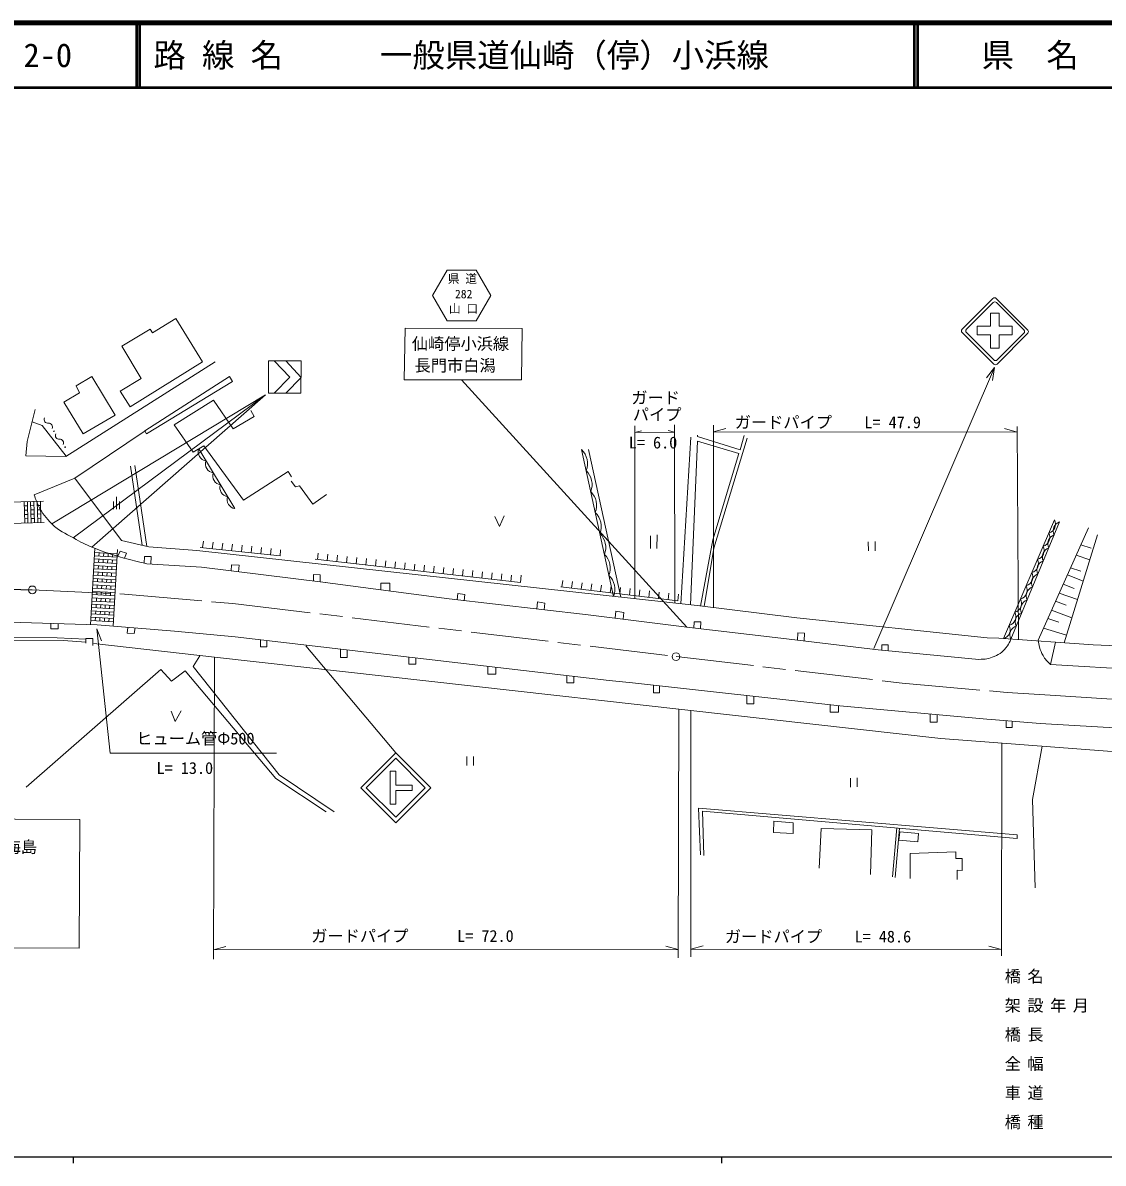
# Model space of a CAD drawing. Units: millimetres, scale not verified. Extents: x 40000 to 680000, y 20000 to 380000.
# Drawn here: x 160233 to 326893, y 204000 to 380000 of the extents above; entities that cross this region are included whole.
import ezdxf
from ezdxf.enums import TextEntityAlignment as Align

# ---------------------------------------------------------------- set-up
doc = ezdxf.new("R2010")
doc.units = ezdxf.units.MM
doc.header["$LTSCALE"] = 1000
doc.linetypes.add('CHAIN', pattern=[18.5, 12, -1.5, 3.5, -1.5])
for name, color, linetype, lineweight in [('M-BGD', 7, 'Continuous', 13), ('M-BMK', 2, 'CHAIN', 13), ('M-STR-HTXT', 7, 'Continuous', 13), ('M-TTL', 2, 'Continuous', 140), ('M-TTL-BAND', 7, 'Continuous', 25), ('M-TTL-LINE', 7, 'Continuous', 50), ('M-TTL-TXT', 7, 'Continuous', 13)]:
    doc.layers.add(name, color=color, linetype=linetype, lineweight=lineweight)
doc.styles.add('ＭＳ ゴシック', font='')
doc.styles.get('ＭＳ ゴシック').set_extended_font_data('MS Gothic')

msp = doc.modelspace()

# ---------------------------------------------------------------- linework, layer by layer
at = {"layer": 'M-BGD'}
for p, q in [((305136, 332709), (309887, 337460)), ((305798, 332698), (309917, 336817)), ((310396, 337460), (315266, 332589)), ((310427, 336817), (314651, 332593)), ((309506, 333165), (309506, 335192)), ((309506, 335192), (310849, 335192)), ((310849, 335192), (310849, 333165)), ((307451, 331823), (307451, 333165)), ((307451, 333165), (309506, 333165)), ((310849, 333165), (312846, 333165)), ((312846, 333165), (312846, 331823)), ((310006, 327330), (305136, 332200)), ((310023, 327964), (305798, 332189)), ((309506, 331823), (307451, 331823)), ((309506, 329797), (309506, 331823)), ((315266, 332080), (310515, 327330)), ((314651, 332084), (310532, 327964)), ((312846, 331823), (310849, 331823)), ((310849, 331823), (310849, 329797)), ((310849, 329797), (309506, 329797)), ((200784, 327832), (203150, 325273)), ((310112, 326779), (291529, 283452)), ((310112, 326779), (308875, 325208)), ((310112, 326779), (309827, 324799)), ((200801, 322858), (203150, 325273)), ((227895, 324902), (262682, 286719)), ((197659, 322600), (164726, 302660)), ((197659, 322600), (167985, 300522)), ((197659, 322600), (170891, 299077)), ((183600, 317933), (189668, 321736)), ((263289, 316054), (261749, 290329)), ((264292, 315432), (263212, 290167)), ((270697, 313527), (264292, 315432)), ((264332, 316374), (264322, 316137)), ((264322, 316137), (270872, 314105)), ((270872, 314105), (271534, 316289)), ((187367, 314226), (192943, 305019)), ((246434, 314134), (251358, 291477)), ((247509, 314152), (252477, 291354)), ((176824, 311560), (178660, 299359)), ((177518, 311688), (179366, 299197)), ((174676, 306852), (174676, 304940)), ((149956, 305807), (163419, 306189)), ((160436, 306105), (160530, 302806)), ((160455, 305445), (160955, 305459)), ((160474, 304785), (160973, 304799)), ((161029, 302820), (160936, 306119)), ((161436, 306133), (161529, 302834)), ((161454, 305473), (161954, 305487)), ((161473, 304813), (161973, 304828)), ((162029, 302848), (161936, 306147)), ((162435, 306161), (162529, 302863)), ((162454, 305502), (162954, 305516)), ((162473, 304842), (162973, 304856)), ((163029, 302877), (162935, 306175)), ((174204, 306097), (174204, 304940)), ((175148, 306097), (175148, 304940)), ((150050, 302509), (163513, 302890)), ((160492, 304125), (160992, 304140)), ((160511, 303466), (161011, 303480)), ((161492, 304154), (161992, 304168)), ((161511, 303494), (162010, 303508)), ((162491, 304182), (162991, 304196)), ((162510, 303522), (163010, 303536)), ((311533, 284955), (319393, 303291)), ((320172, 302979), (312642, 284877)), ((258072, 300960), (258053, 298883)), ((324640, 302083), (316843, 284731)), ((326028, 300992), (320867, 284297)), ((187975, 298999), (188081, 299994)), ((189467, 298841), (189573, 299836)), ((190959, 298683), (191064, 299677)), ((192450, 298525), (192556, 299519)), ((193942, 298367), (194047, 299361)), ((195434, 298208), (195539, 299203)), ((257056, 300813), (257047, 298846)), ((290664, 299914), (290683, 298514)), ((291714, 299928), (291733, 298528)), ((323449, 299433), (325039, 298945)), ((170674, 287100), (171345, 298912)), ((171279, 297748), (174773, 297550)), ((174801, 298049), (171307, 298247)), ((171977, 297708), (172006, 298208)), ((172676, 297669), (172705, 298168)), ((173375, 297629), (173404, 298128)), ((174074, 297589), (174102, 298088)), ((174168, 286901), (174839, 298713)), ((264236, 290054), (187090, 298581)), ((199909, 297734), (187570, 299042)), ((196925, 298050), (197031, 299045)), ((198417, 297892), (198522, 298886)), ((199909, 297734), (200006, 298651)), ((199909, 297734), (199997, 298569)), ((205687, 297169), (205800, 298162)), ((207178, 296999), (207291, 297993)), ((208668, 296829), (208781, 297823)), ((210158, 296660), (210272, 297653)), ((211649, 296490), (211762, 297484)), ((322729, 297829), (324828, 297108)), ((171165, 295751), (174660, 295553)), ((174688, 296052), (171194, 296250)), ((171222, 296750), (174716, 296551)), ((174745, 297050), (171250, 297249)), ((171864, 295712), (171892, 296211)), ((171921, 296710), (171949, 297209)), ((172563, 295672), (172591, 296171)), ((172620, 296670), (172648, 297169)), ((173262, 295632), (173290, 296131)), ((173318, 296631), (173347, 297130)), ((173961, 295593), (173989, 296092)), ((174017, 296591), (174046, 297090)), ((236985, 293607), (205321, 297210)), ((213139, 296321), (213252, 297314)), ((214630, 296151), (214743, 297145)), ((216120, 295981), (216233, 296975)), ((217610, 295812), (217723, 296805)), ((219101, 295642), (219214, 296636)), ((220591, 295472), (220704, 296466)), ((222082, 295303), (222195, 296296)), ((223572, 295133), (223685, 296127)), ((225062, 294964), (225175, 295957)), ((226553, 294794), (226666, 295788)), ((321856, 295886), (323450, 295370)), ((174574, 294055), (171080, 294254)), ((171108, 294753), (174603, 294554)), ((174631, 295054), (171137, 295252)), ((171751, 293715), (171779, 294214)), ((171807, 294713), (171836, 295212)), ((172449, 293675), (172478, 294174)), ((172506, 294674), (172535, 295173)), ((173148, 293635), (173177, 294135)), ((173205, 294634), (173233, 295133)), ((173847, 293596), (173876, 294095)), ((173904, 294594), (173932, 295093)), ((228043, 294624), (228156, 295618)), ((229533, 294455), (229646, 295448)), ((231024, 294285), (231137, 295279)), ((232514, 294116), (232627, 295109)), ((234005, 293946), (234118, 294939)), ((235495, 293776), (235608, 294770)), ((236985, 293607), (237114, 294734)), ((243403, 292950), (243523, 293943)), ((321364, 294792), (323820, 293847)), ((174461, 292058), (170967, 292257)), ((170995, 292756), (174489, 292558)), ((174518, 293057), (171023, 293255)), ((171052, 293754), (174546, 293556)), ((171637, 291718), (171666, 292217)), ((171694, 292716), (171722, 293216)), ((172336, 291678), (172364, 292178)), ((172393, 292677), (172421, 293176)), ((173092, 292637), (173120, 293136)), ((173791, 292597), (173819, 293097)), ((215457, 292578), (215457, 292486)), ((216833, 292405), (216833, 292302)), ((261273, 290791), (243203, 292974)), ((244892, 292770), (245012, 293763)), ((246381, 292590), (246501, 293583)), ((247871, 292410), (247990, 293403)), ((249360, 292230), (249480, 293223)), ((250849, 292050), (250969, 293043)), ((252338, 291870), (252458, 292863)), ((253827, 291690), (253947, 292683)), ((255316, 291510), (255436, 292503)), ((256806, 291331), (256925, 292323)), ((320719, 293358), (322396, 292716)), ((170882, 290759), (174376, 290561)), ((174404, 291060), (170910, 291259)), ((170938, 291758), (174433, 291559)), ((171581, 290720), (171609, 291219)), ((172279, 290680), (172308, 291179)), ((172978, 290640), (173007, 291139)), ((173035, 291639), (173063, 292138)), ((173677, 290601), (173705, 291100)), ((173734, 291599), (173762, 292098)), ((258295, 291151), (258415, 292143)), ((259784, 290971), (259904, 291963)), ((261273, 290791), (261397, 291819)), ((319544, 290742), (321190, 290098)), ((320098, 291975), (322941, 291007)), ((170768, 288763), (174263, 288564)), ((174291, 289063), (170797, 289262)), ((170825, 289761), (174319, 289562)), ((174348, 290062), (170853, 290260)), ((171467, 288723), (171495, 289222)), ((171524, 289721), (171552, 290220)), ((172166, 288683), (172194, 289182)), ((172223, 289682), (172251, 290181)), ((172865, 288643), (172893, 289143)), ((172922, 289642), (172950, 290141)), ((173564, 288604), (173592, 289103)), ((173620, 289602), (173649, 290101)), ((318910, 289331), (322072, 288193)), ((170712, 287764), (174206, 287566)), ((174234, 288065), (170740, 288263)), ((171410, 287724), (171439, 288224)), ((172109, 287685), (172138, 288184)), ((172808, 287645), (172837, 288144)), ((173507, 287605), (173535, 288105)), ((318334, 288048), (320032, 287513)), ((317681, 286595), (321240, 285501)), ((189821, 282074), (171187, 284199)), ((197853, 284627), (197853, 284645)), ((203893, 283862), (217753, 267339)), ((277186, 285054), (292166, 283224)), ((310810, 285006), (309002, 285106)), ((318770, 280970), (319513, 284392)), ((292166, 283224), (307716, 281749)), ((228709, 266764), (228728, 265364)), ((229759, 266778), (229778, 265378)), ((287895, 263445), (287914, 262045)), ((288945, 263459), (288964, 262060)), ((294414, 248176), (295054, 255742)), ((294826, 248074), (295452, 255707)), ((313617, 254660), (313606, 254131))]:
    msp.add_line(p, q, dxfattribs=at)
for points in [[(223440, 337924), (225690, 341821), (230190, 341821), (232440, 337924), (230190, 334027), (225690, 334027)], [(175275, 323134), (176816, 320716), (187947, 327667), (183821, 334345), (180222, 332140), (179886, 332719), (175531, 330111), (178500, 325083)], [(219199, 332897), (237250, 332797), (237136, 324920), (219059, 324886)], [(198149, 327833), (203157, 327831), (203144, 322865), (198122, 322851)], [(166554, 321442), (169560, 316555), (174490, 319457), (170855, 325411), (168445, 323948), (168964, 322872)], [(212353, 261939), (217753, 267339), (223153, 261939), (217753, 256539)], [(213201, 261939), (217753, 266490), (222304, 261939), (217753, 257388)], [(220298, 262363), (217753, 262363), (217753, 264485), (216904, 264485), (216904, 259393), (217753, 259393), (217753, 261515), (220298, 261515)], [(139060, 257178), (169054, 257068), (168904, 237197), (138932, 237295)], [(276084, 256796), (276028, 255017), (279054, 254906), (279068, 256547)], [(295532, 255131), (298412, 254889), (298322, 253580), (295352, 253836)]]:
    msp.add_lwpolyline(points, close=True, dxfattribs=at)
for points in [[(189882, 327694), (166857, 313051), (160688, 313155), (160915, 315362), (162140, 320326)], [(198999, 327833), (201414, 325310), (198982, 322853)], [(178957, 316941), (179038, 317041), (192132, 325394), (192589, 324667), (179333, 316574), (179038, 317041)], [(195390, 320169), (195930, 319232), (192662, 317325), (189668, 321736)], [(161674, 318438), (163200, 317875), (166933, 313100)], [(178957, 316941), (168275, 309715), (161987, 307171)], [(183600, 317933), (186527, 313714), (188182, 314722), (194293, 306328), (201145, 310767), (201701, 309934)], [(271974, 315874), (266837, 298911), (265331, 289919)], [(264782, 289987), (266670, 300226), (270697, 313527)], [(187090, 298581), (179689, 299123), (175440, 300098), (168275, 309715)], [(207102, 307203), (204962, 305697), (202937, 308553), (202283, 308376), (201618, 309259)], [(233048, 303824), (233764, 302273), (234474, 303917)], [(174910, 297663), (175262, 298477), (176245, 298158), (175915, 297373)], [(178942, 296601), (178982, 297616), (180019, 297613), (180004, 296463)], [(179374, 296503), (187793, 295973), (206945, 293634)], [(192374, 295413), (192450, 296364), (193592, 296296), (193521, 295273)], [(205055, 293865), (205096, 294865), (206125, 294810), (206088, 293738)], [(206088, 293738), (225989, 291079), (247444, 288609)], [(215457, 292578), (215457, 293523), (216833, 293523), (216833, 292405)], [(227249, 290934), (227342, 291927), (228399, 291761), (228292, 290814)], [(239530, 289520), (239641, 290630), (240786, 290441), (240667, 289389)], [(251625, 288091), (251731, 289178), (252959, 289012), (252845, 287939)], [(264236, 290054), (279653, 288161), (309002, 285106)], [(171720, 287068), (159859, 287422), (154249, 287245), (147484, 286626)], [(164556, 287282), (164555, 286445), (165675, 286453), (165661, 287249)], [(171720, 287068), (183635, 286116), (192980, 285213), (250697, 278490), (254260, 278126)], [(247444, 288609), (262682, 286719), (277186, 285054)], [(263760, 286595), (263803, 287559), (264815, 287540), (264773, 286479)], [(169971, 284872), (165542, 285085), (156445, 285151)], [(176444, 286691), (176311, 285777), (177398, 285752), (177576, 286600)], [(279732, 284743), (279772, 285862), (280820, 285811), (280754, 284618)], [(169975, 284387), (166498, 284687), (155191, 284593)], [(171039, 283879), (171020, 284982), (169970, 284980), (169976, 284249)], [(196892, 284709), (196892, 283693), (197853, 283693), (197853, 284627)], [(292750, 283169), (292750, 283997), (293704, 283997), (293704, 283085)], [(310810, 285006), (325365, 283980), (342503, 283264)], [(187524, 282325), (186490, 280631), (199801, 263950), (208283, 258218)], [(417458, 268263), (398666, 267060), (374776, 266387), (348415, 266600), (327561, 267592), (301825, 269542), (189821, 282074)], [(209264, 283316), (209264, 282037), (210282, 282037), (210282, 283197)], [(219766, 282093), (219766, 281025), (220850, 281025), (220850, 281960)], [(160732, 262049), (181523, 280182), (183189, 278404), (185301, 279978), (199265, 263379), (207014, 258246)], [(231972, 280671), (231972, 279474), (233220, 279474), (233220, 280525)], [(318770, 280970), (332621, 280122), (345480, 279568)], [(244152, 279252), (244152, 278124), (245212, 278124), (245212, 279123)], [(254260, 278126), (286243, 274604), (308953, 272540)], [(257515, 277768), (257515, 276613), (258456, 276613), (258456, 277657)], [(271896, 276184), (271896, 274913), (272976, 274913), (272976, 276063)], [(284778, 274766), (284778, 273633), (286082, 273633), (286082, 274613)], [(183128, 273742), (183728, 272151), (184642, 273835)], [(300186, 273337), (300186, 272090), (301303, 272090), (301303, 273236)], [(308953, 272540), (310293, 272403), (317156, 271860), (346373, 270150), (377587, 269804), (397839, 270320), (421953, 271823), (453073, 272821)], [(311909, 272275), (311909, 271244), (312839, 271244), (312839, 272192)], [(317457, 268357), (315968, 260120), (316422, 246492)], [(264762, 251596), (264478, 258811), (313617, 254660)], [(313606, 254131), (265096, 258343), (265293, 251499)], [(283084, 249527), (283411, 255670), (291222, 255461), (290985, 248556)], [(297092, 247937), (297092, 251821), (304140, 252043), (304168, 251032), (305141, 251034), (305138, 249172), (304347, 249206), (304369, 247796)]]:
    msp.add_lwpolyline(points, dxfattribs=at)
for centre, radius in [((165031, 316963), 50), ((166744, 314500), 50), ((161699, 292480), 600), ((261006, 282182), 600)]:
    msp.add_circle(centre, radius, dxfattribs=at)
for centre, radius, start, end in [((310141, 337205), 360, 45, 135), ((310172, 336563), 360, 45, 135), ((305391, 332454), 360, 135, 225), ((306053, 332443), 360, 135, 225), ((314397, 332338), 360, 315, 45), ((315011, 332335), 360, 315, 45), ((310277, 328219), 360, 225, 315), ((310261, 327584), 360, 225, 315), ((164107, 318756), 567, 152.90832, 276.76334), ((164241, 317631), 567, 332.90832, 96.76334), ((165821, 316294), 567, 152.90832, 276.76334), ((165954, 315169), 567, 332.90832, 96.76334), ((188702, 313776), 1409, 161.36596, 261.03053), ((244350, 311986), 2993, 338.65985, 45.85998), ((189817, 311934), 1409, 161.36596, 261.03053), ((190932, 310093), 1409, 161.36596, 261.03053), ((245054, 308750), 2993, 338.65985, 45.85998), ((192047, 308252), 1409, 161.36596, 261.03053), ((193162, 306410), 1409, 161.36596, 261.03053), ((245757, 305513), 2993, 338.65985, 45.85998), ((246460, 302276), 2993, 338.65985, 45.85998), ((318057, 302658), 1478, 288.23131, 25.3588), ((320618, 301614), 1436, 108.09879, 206.72634), ((247164, 299040), 2993, 338.65985, 45.85998), ((317184, 300620), 1478, 288.23131, 25.3588), ((319782, 299603), 1436, 108.09879, 206.72634), ((316311, 298583), 1478, 288.23131, 25.3588), ((247867, 295803), 2993, 338.65985, 45.85998), ((318945, 297591), 1436, 108.09879, 206.72634), ((315437, 296546), 1478, 288.23131, 25.3588), ((318108, 295580), 1436, 108.09879, 206.72634), ((248570, 292566), 2993, 338.65985, 45.85998), ((314564, 294509), 1478, 288.23131, 25.3588), ((317272, 293569), 1436, 108.09879, 206.72634), ((313690, 292471), 1478, 288.23131, 25.3588), ((316435, 291557), 1436, 108.09879, 206.72634), ((312817, 290434), 1478, 288.23131, 25.3588), ((315598, 289546), 1436, 108.09879, 206.72634), ((311944, 288397), 1478, 288.23131, 25.3588), ((314761, 287534), 1436, 108.09879, 206.72634), ((311070, 286359), 1478, 288.23131, 25.3588), ((313925, 285523), 1436, 108.09879, 206.72634)]:
    msp.add_arc(centre, radius, start, end, dxfattribs=at)
for points, knots in [([(161987, 307171), (162225, 306379), (162348, 306110), (162659, 305465), (163254, 304232), (163765, 303606), (164741, 302646), (165838, 301566), (166696, 301240), (168040, 300491), (169188, 299852), (169840, 299499), (171058, 299010), (172879, 298279), (173930, 297938), (175817, 297401), (177195, 297009), (177671, 296887), (179374, 296503)], [0, 0, 0, 0, 1, 1, 1, 2, 2, 2, 3, 3, 3, 4, 4, 4, 5, 5, 5, 6, 6, 6, 6]), ([(312642, 284877), (312470, 284405), (312357, 284226), (312109, 283847), (311551, 282996), (311016, 282620), (310087, 282206), (309226, 281821), (308739, 281789), (307716, 281749)], [0, 0, 0, 0, 1, 1, 1, 2, 2, 2, 3, 3, 3, 3]), ([(316843, 284731), (316925, 284224), (316958, 284062), (317080, 283645), (317235, 283114), (317342, 282815), (317615, 282334), (317959, 281727), (318199, 281522), (318770, 280970)], [0, 0, 0, 0, 1, 1, 1, 2, 2, 2, 3, 3, 3, 3])]:
    msp.add_open_spline(points, degree=3, knots=knots, dxfattribs=at)
at = {"layer": 'M-BMK'}
for points in [[(161699, 292480), (175910, 291825), (192647, 290371), (261006, 282182), (295888, 278095)], [(295888, 278095), (312078, 276635), (317905, 276259), (333171, 275314), (354552, 274530), (361313, 274530)]]:
    msp.add_lwpolyline(points, dxfattribs=at)
msp.add_open_spline([(149902, 292154), (152364, 292357), (153041, 292400), (155057, 292477), (157650, 292574), (158524, 292541), (161699, 292480)], degree=3, knots=[0, 0, 0, 0, 1, 1, 1, 2, 2, 2, 2], dxfattribs=at)
at = {"layer": 'M-STR-HTXT'}
for p, q in [((254651, 317801), (254630, 291116)), ((254651, 316753), (255648, 317030)), ((254651, 316753), (260767, 316808)), ((260767, 316808), (259765, 317067)), ((260764, 317946), (260837, 290430)), ((266773, 317885), (266763, 289744)), ((266772, 316883), (268705, 317399)), ((266772, 316883), (313609, 316845)), ((313609, 316845), (311679, 317364)), ((313602, 317720), (313853, 284792)), ((171662, 286464), (172383, 284601)), ((189624, 235469), (189821, 282074)), ((261346, 235713), (261407, 274064)), ((263263, 235853), (263300, 273852)), ((311196, 235978), (311261, 268827)), ((189630, 236909), (191561, 237429)), ((189630, 236909), (261348, 236986)), ((261348, 236986), (259417, 237501)), ((263264, 237022), (265196, 237538)), ((263264, 237022), (311198, 236992)), ((311198, 236992), (309268, 237510))]:
    msp.add_line(p, q, dxfattribs=at)
msp.add_lwpolyline([(199352, 267280), (173733, 267288), (171662, 286464)], dxfattribs=at)
at = {"layer": 'M-TTL'}
msp.add_line((680000, 380000), (40000, 380000), dxfattribs=at)
at = {"layer": 'M-TTL-BAND'}
for p, q in [((40000, 205000), (579000, 205000)), ((168000, 205000), (168000, 204000)), ((268000, 205000), (268000, 204000))]:
    msp.add_line(p, q, dxfattribs=at)
at = {"layer": 'M-TTL-LINE'}
for p, q in [((177750, 380000), (177750, 370000)), ((178250, 380000), (178250, 370000)), ((297750, 380000), (297750, 370000)), ((298250, 380000), (298250, 370000)), ((40000, 370000), (680000, 370000))]:
    msp.add_line(p, q, dxfattribs=at)

# ---------------------------------------------------------------- texts
at = {"layer": 'M-BGD', "style": 'ＭＳ ゴシック'}
for s, height, p in [('県 道', 1320, (225800, 339448)), ('282', 1320, (226898, 337088)), ('山 口', 1320, (225964, 334822)), ('仙崎停小浜線', 1833, (220250, 329013)), ('長門市白潟', 1833, (220670, 325648)), ('青海島', 1833, (154938, 251344))]:
    msp.add_text(s, height=height, dxfattribs=at).set_placement(p, align=Align.BOTTOM_LEFT)
at = {"layer": 'M-STR-HTXT', "style": 'ＭＳ ゴシック'}
for s, p in [('ガード', (254105, 320671)), ('パイプ', (254338, 318078)), ('ガードパイプ\u3000\u3000L= 47.9', (270054, 316881)), ('L= 6.0', (253707, 313755)), ('ヒューム管Φ500', (177732, 268078)), ('L= 13.0', (180863, 263521)), ('ガードパイプ\u3000\u3000\u3000L= 72.0', (204726, 237605)), ('ガードパイプ\u3000\u3000L= 48.6', (268540, 237513))]:
    msp.add_text(s, height=1833, dxfattribs=at).set_placement(p, align=Align.BOTTOM_LEFT)
at = {"layer": 'M-STR-HTXT', "char_height": 1833, "attachment_point": 7, "style": 'ＭＳ ゴシック'}
for s, insert in [('\\T1.4;橋名', (311703, 231727)), ('\\T1.4;架設年月', (311703, 227227)), ('\\T1.4;橋長', (311703, 222727)), ('\\T1.4;全幅', (311703, 218227)), ('\\T1.4;車道', (311703, 213727)), ('\\T1.4;橋種', (311703, 209227))]:
    msp.add_mtext(s, dxfattribs=dict(at, insert=insert))
at = {"layer": 'M-TTL-TXT', "style": 'ＭＳ ゴシック'}
for s, p in [('図面コード      2-0', (120380, 375000)), ('路 線 名      一般県道仙崎（停）小浜線', (180380, 375000))]:
    msp.add_text(s, height=3666, dxfattribs=at).set_placement(p, align=Align.MIDDLE_LEFT)
msp.add_text('県\u3000名', height=3666, dxfattribs=at).set_placement((315625, 375000), align=Align.MIDDLE_CENTER)

doc.saveas('drawing.dxf')
